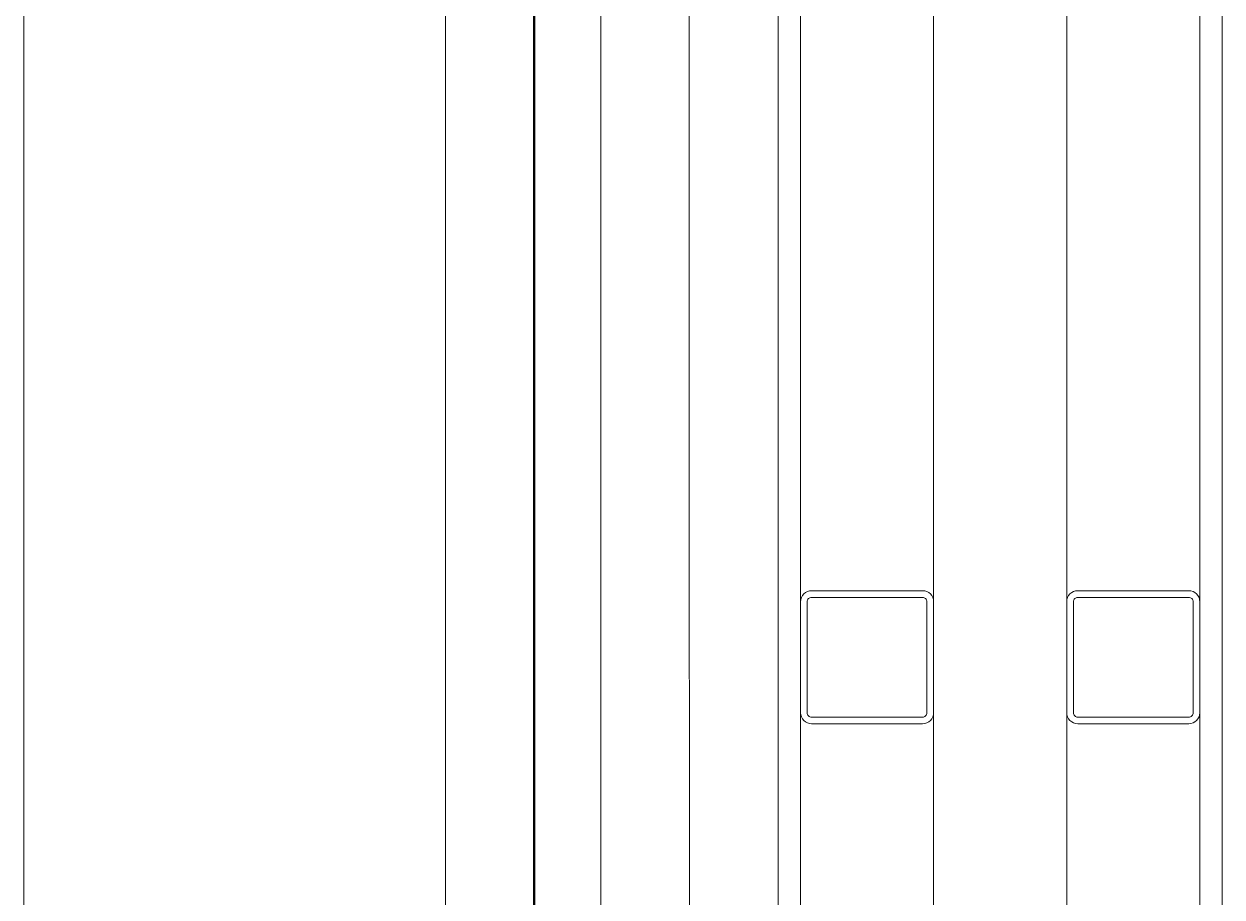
# Model space of a CAD drawing. Extents: x -1701 to 23780, y -363 to 7742.
# Drawn here: x 7073.5 to 7127.5, y 1628.2 to 1667.5 of the extents above; entities that cross this region are included whole.
import ezdxf

# ---------------------------------------------------------------- set-up
doc = ezdxf.new("R2010")
doc.units = 0
doc.header["$LTSCALE"] = 25
doc.header["$MEASUREMENT"] = 0
doc.header["$PDMODE"] = 1
doc.layers.get('0').update_dxf_attribs({"color": 9, "lineweight": 9})
for name, color, linetype, lineweight in [('Audi$0$06D', 8, 'Continuous', 9), ('Audi$0$10', 8, 'Continuous', 9), ('Audi$0$11', 8, 'Continuous', 9), ('Audi$0$33', 8, 'Audi$0$BATTING', 9)]:
    doc.layers.add(name, color=color, linetype=linetype, lineweight=lineweight)
doc.linetypes.add('Audi$0$BATTING', pattern='A,0.0001,-0.1,[134,ltypeshp.shx,S=0.1,R=0,X=-0.1,Y=0],-0.2,[134,ltypeshp.shx,S=0.1,R=180,X=0.1,Y=0],-0.1', length=0.4001)

# ---------------------------------------------------------------- blocks, each defined once
blk = doc.blocks.new('Audi$0$prf-60x60')
for points in [[(-2.5, -6), (2.5, -6, 0.414214), (3, -5.5), (3, -0.5, 0.414214), (2.5, 0), (-2.5, 0, 0.414214), (-3, -0.5), (-3, -5.5, 0.414214)], [(-2.5, -5.7), (2.5, -5.7, 0.414214), (2.7, -5.5), (2.7, -0.5, 0.414214), (2.5, -0.3), (-2.5, -0.3, 0.414214), (-2.7, -0.5), (-2.7, -5.5, 0.414214)]]:
    blk.add_lwpolyline(points, format="xyb", close=True)
at = {"color": 252}
blk.add_point((0, -3), dxfattribs=at)
blk = doc.blocks.new('Audi')
at = {"layer": 'Audi$0$06D'}
for points in [[(7092.5, 1572.912), (7092.5, 1701.52)], [(7107.5, 1575), (7099.5, 1575), (7099.5, 1700), (7107.5, 1700)], [(7114.5, 1699), (7114.5, 1582), (7120.5, 1582), (7120.5, 1699)]]:
    blk.add_lwpolyline(points, dxfattribs=at)
at = {"layer": 'Audi$0$10'}
blk.add_line((7073.5, 861.676), (7073.5, 2859), dxfattribs=at)
at = {"layer": 'Audi$0$10', "const_width": 0.1}
blk.add_lwpolyline([(7096.5, 1568.37), (7096.5, 1706.448)], dxfattribs=at)
at = {"layer": 'Audi$0$11'}
blk.add_lwpolyline([(7107.5, 1700), (7107.5, 1575), (7127.5, 1575), (7127.5, 1700), (7107.5, 1700)], dxfattribs=at)
blk.add_lwpolyline([(7108.5, 1699), (7108.5, 1576), (7126.5, 1576), (7126.5, 1699)], close=True, dxfattribs=at)
at = {"layer": 'Audi$0$33', "ltscale": 0.4}
blk.add_lwpolyline([(7103.477, 1701.52), (7103.498, 1574.47), (7103.498, 1574.47)], dxfattribs=at)
at = {"layer": 'Audi$0$10'}
for p in [(7111.5, 1642), (7123.5, 1642)]:
    blk.add_blockref('Audi$0$prf-60x60', p, dxfattribs=at)

msp = doc.modelspace()

# ---------------------------------------------------------------- block references
at = {"color": 6}
msp.add_blockref('Audi', (0, 0), dxfattribs=at)

doc.saveas('drawing.dxf')
